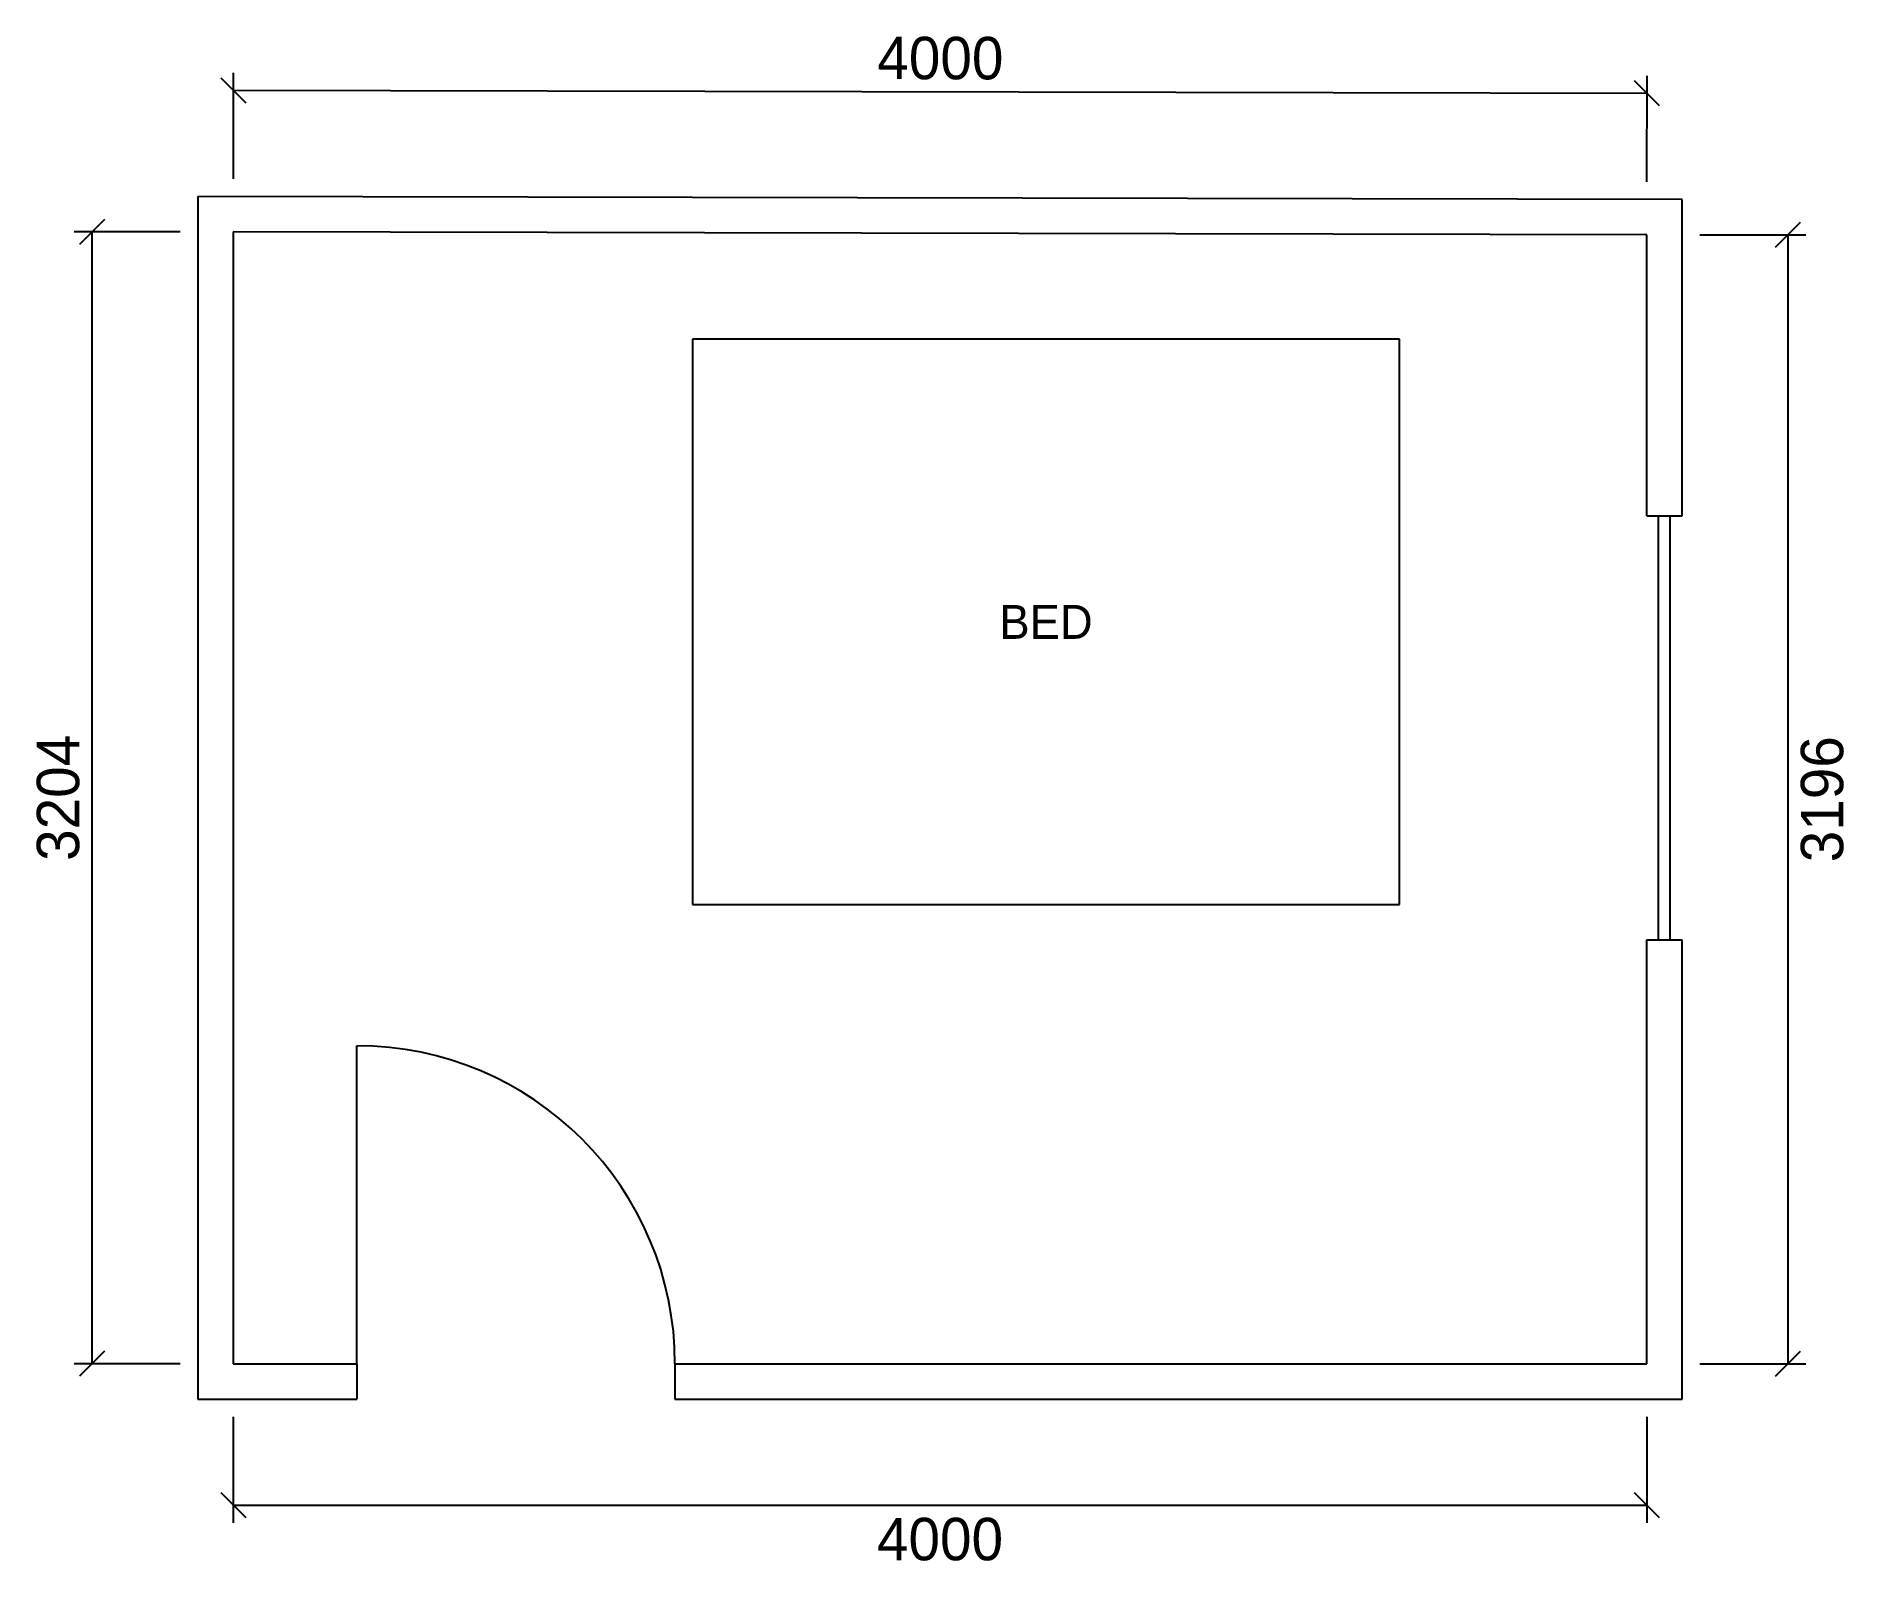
# Model space of a CAD drawing. Extents: x -558 to 4558, y -558 to 3758.
import ezdxf
from ezdxf.enums import TextEntityAlignment as Align

# ---------------------------------------------------------------- set-up
doc = ezdxf.new("R2010")
doc.units = 0
for name, color, linetype in [('A-DIMS', 1, 'CONTINUOUS'), ('A-DOOR', 3, 'CONTINUOUS'), ('A-FURN', 8, 'CONTINUOUS'), ('A-GLAZ', 4, 'CONTINUOUS'), ('A-WALL', 7, 'CONTINUOUS')]:
    doc.layers.add(name, color=color, linetype=linetype)

msp = doc.modelspace()

# ---------------------------------------------------------------- linework, layer by layer
at = {"layer": 'A-DIMS'}
for p, q in [((36.0846, 3568.5732), (-34.4846, 3639.4252)), ((0.3, 3353.9997), (0.9, 3653.9991)), ((4000.3, 3345.9997), (4000.9, 3645.9991)), ((4000.8, 3595.9992), (0.8, 3603.9992)), ((4036.0846, 3560.5732), (3965.5154, 3631.4252)), ((-364.6447, 3239.3553), (-435.3553, 3168.6447)), ((4364.6447, 3160.6447), (4435.3553, 3231.3553)), ((-150, 3204), (-450, 3204)), ((-400, 3204), (-400, 0)), ((4150, 3196), (4450, 3196)), ((4400, 0), (4400, 3196)), ((-150, 0), (-450, 0)), ((-364.6447, 35.3553), (-435.3553, -35.3553)), ((4150, 0), (4450, 0)), ((4364.6447, -35.3553), (4435.3553, 35.3553)), ((0, -150), (0, -450)), ((4000, -150), (4000, -450)), ((-35.3553, -364.6447), (35.3553, -435.3553)), ((0, -400), (4000, -400)), ((3964.6447, -364.6447), (4035.3553, -435.3553))]:
    msp.add_line(p, q, dxfattribs=at)
at = {"layer": 'A-DOOR'}
msp.add_line((350, 0), (350, 900), dxfattribs=at)
msp.add_arc((350, 0), 900, 0, 90, dxfattribs=at)
at = {"layer": 'A-FURN'}
for p, q in [((3300, 2900), (1300, 2900)), ((1300, 2900), (1300, 1300)), ((3300, 1300), (3300, 2900)), ((1300, 1300), (3300, 1300))]:
    msp.add_line(p, q, dxfattribs=at)
at = {"layer": 'A-GLAZ'}
for p, q in [((4033.3333, 1200), (4033.3333, 2400)), ((4066.6667, 1200), (4066.6667, 2400))]:
    msp.add_line(p, q, dxfattribs=at)
at = {"layer": 'A-WALL'}
for p, q in [((4100, 3295.8002), (-100, 3304.2002)), ((-100, 3304.2002), (-100, -100)), ((4100, 2400), (4100, 3295.8002)), ((4000, 3196), (0, 3204)), ((0, 3204), (0, 0)), ((4000, 2400), (4000, 3196)), ((4000, 2400), (4100, 2400)), ((4000, 0), (4000, 1200)), ((4000, 1200), (4100, 1200)), ((4100, -100), (4100, 1200)), ((0, 0), (350, 0)), ((350, 0), (350, -100)), ((1250, 0), (4000, 0)), ((1250, 0), (1250, -100)), ((-100, -100), (350, -100)), ((1250, -100), (4100, -100))]:
    msp.add_line(p, q, dxfattribs=at)

# ---------------------------------------------------------------- texts
at = {"layer": 'A-DIMS'}
for s, rotation, p in [('4000', 359.8854, (2000.992, 3695.999)), ('3204', 90, (-496, 1602)), ('3196', 90, (4496, 1598))]:
    msp.add_text(s, height=120, rotation=rotation, dxfattribs=at).set_placement(p, align=Align.MIDDLE_CENTER)
msp.add_text('4000', height=120, dxfattribs=at).set_placement((2000, -496), align=Align.MIDDLE_CENTER)
at = {"layer": 'A-FURN'}
msp.add_text('BED', height=96, dxfattribs=at).set_placement((2300, 2100), align=Align.MIDDLE_CENTER)

doc.saveas('drawing.dxf')
